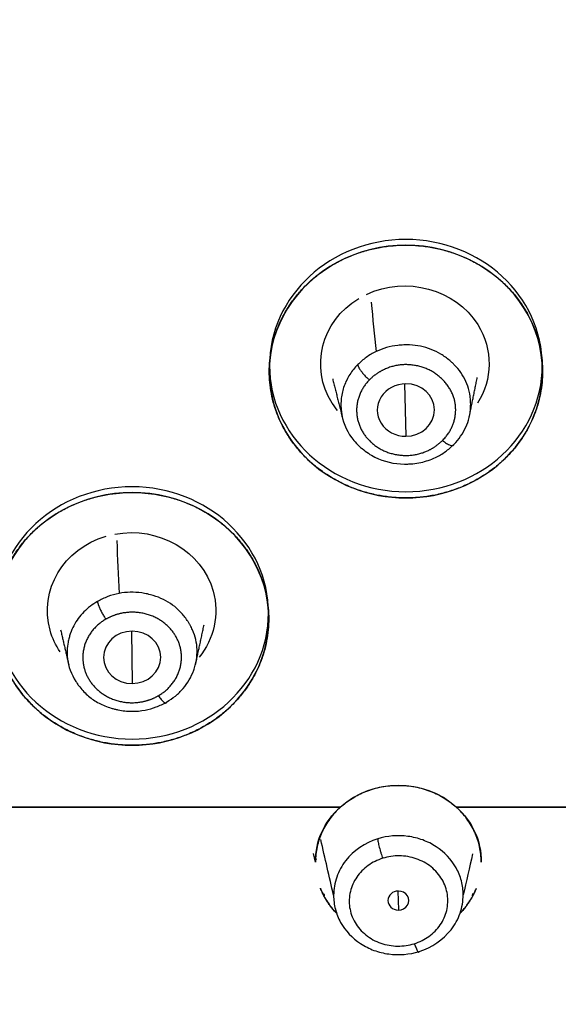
# Model space of a CAD drawing. Header units: millimetres. Extents: x 8883 to 11259, y -10160 to -6800.
# Drawn here: x 9738.16 to 9748.52, y -8405.76 to -8386.65 of the extents above; entities that cross this region are included whole.
import ezdxf

# ---------------------------------------------------------------- set-up
doc = ezdxf.new("R2010")
doc.units = ezdxf.units.MM
doc.layers.add('DIM', color=5, linetype='Continuous', lineweight=13)
doc.styles.add('ARIAL', font='arial.ttf')
doc.dimstyles.get("Standard").update_dxf_attribs({"dimtxt": 15, "dimasz": 15, "dimexe": 0.18, "dimexo": 0.0625, "dimgap": 4, "dimtad": 0, "dimdec": 1, "dimdsep": 46, "dimtxsty": 'ARIAL', "dimcen": 0, "dimclrd": 5, "dimclre": 5, "dimclrt": 5, "dimadec": 0, "dimazin": 0, "dimtfac": 1, "dimtdec": 1, "dimtofl": 0, "dimtmove": 0, "dimatfit": 3, "dimfxl": 1, "dimtolj": 1, "dimtzin": 0, "dimarcsym": 0})

# ---------------------------------------------------------------- blocks, each defined once
blk = doc.blocks.new('*D185')
at = {"layer": 'Defpoints', "color": 0, "transparency": 16777216}
for p in [(9678.596, -7626.145), (9989.37, -9683.127), (10114.894, -9683.127)]:
    blk.add_point(p, dxfattribs=at)
at = {"layer": 'DIM', "color": 5, "lineweight": -2, "transparency": 16777216}
for p, q in [((9678.658, -7626.145), (10115.074, -7626.145)), ((10114.894, -7644.145), (10114.894, -8614.508)), ((10114.894, -9665.127), (10114.894, -8694.764)), ((9989.433, -9683.127), (10115.074, -9683.127))]:
    blk.add_line(p, q, dxfattribs=at)
at = {"layer": 'DIM', "color": 5, "transparency": 16777216}
for points in [[(10111.894, -7644.145), (10117.894, -7644.145), (10114.894, -7626.145)], [(10111.894, -9665.127), (10117.894, -9665.127), (10114.894, -9683.127)]]:
    blk.add_solid(points, dxfattribs=at)
at = {"layer": 'DIM', "color": 5, "transparency": 16777216, "insert": (10114.894, -8654.636), "char_height": 18, "attachment_point": 5, "rotation": 90, "style": 'ARIAL'}
blk.add_mtext('\\A1;(2280)', dxfattribs=at)

msp = doc.modelspace()

# ---------------------------------------------------------------- linework, layer by layer
at = {"linetype": 'Continuous', "lineweight": 13}
for p, q in [((9745.558, -8393.649), (9745.586, -8394.658)), ((9740.303, -8398.408), (9740.317, -8399.415)), ((9745.432, -8403.407), (9745.441, -8403.772))]:
    msp.add_line(p, q, dxfattribs=at)
at = {"linetype": 'Continuous', "lineweight": 18}
for p, q in [((9736.305, -8401.793), (9744.327, -8401.793)), ((9744.327, -8401.793), (9737.447, -8401.793)), ((9754.474, -8401.793), (9746.556, -8401.793)), ((9746.556, -8401.793), (9754.472, -8401.793)), ((9743.846, -8402.849), (9743.809, -8402.688))]:
    msp.add_line(p, q, dxfattribs=at)
for centre, major_axis, ratio, start_param, end_param in [((9745.586, -8393.412), (2.63, 0), 0.924527, 0, 3.141593), ((9745.586, -8393.412), (2.63, 0), 0.924527, 3.141593, 6.283185), ((9745.586, -8394.153), (-0.55, -0.012), 0.917816, 4.692036, 7.833629), ((9745.586, -8394.153), (-0.55, -0.012), 0.917816, 1.550602, 4.69188), ((9740.317, -8398.171), (2.63, 0), 0.924527, 0, 3.141593), ((9740.317, -8398.171), (2.63, 0), 0.924527, 3.141593, 6.283185), ((9740.317, -8398.911), (-0.55, -0.006), 0.916118, 4.702397, 7.843987), ((9740.317, -8398.911), (-0.55, -0.006), 0.916118, 1.560804, 4.702394), ((9745.441, -8402.849), (1.595, 0), 0.924527, 0.797396, 2.344197), ((9745.441, -8403.59), (-0.2, -0.004), 0.91438, 4.692785, 7.834377), ((9745.441, -8403.59), (-0.2, -0.004), 0.91438, 1.551192, 4.692785)]:
    msp.add_ellipse(centre, major_axis=major_axis, ratio=ratio, start_param=start_param, end_param=end_param, dxfattribs=at)
for points, weights in [([(9742.956, -8393.412), (9742.956, -8390.98), (9745.586, -8390.98), (9748.217, -8390.98), (9748.217, -8393.412)], [1, 0.70710715873, 1, 0.70710715873, 1]), ([(9748.217, -8393.412), (9748.217, -8395.844), (9745.586, -8395.844), (9742.956, -8395.844), (9742.956, -8393.412)], [1, 0.707106907034, 1, 0.707106781187, 1]), ([(9744.884, -8393.572), (9744.352, -8394.113), (9744.834, -8394.688), (9745.316, -8395.263), (9746.021, -8394.929)], [1, 0.76797516419, 1, 0.76797516419, 1]), ([(9737.686, -8398.171), (9737.686, -8395.739), (9740.317, -8395.739), (9742.947, -8395.739), (9742.947, -8398.171)], [1, 0.707106781187, 1, 0.707106781187, 1]), ([(9740.823, -8399.649), (9741.493, -8399.261), (9741.199, -8398.588), (9740.904, -8397.915), (9740.128, -8398.061)], [1, 0.768046369619, 1, 0.768046369619, 1]), ([(9742.947, -8398.171), (9742.947, -8400.603), (9740.317, -8400.603), (9737.686, -8400.603), (9737.686, -8398.171)], [1, 0.707106781187, 1, 0.707106781187, 1]), ([(9739.811, -8398.178), (9739.141, -8398.566), (9739.436, -8399.239), (9739.731, -8399.912), (9740.507, -8399.766)], [1, 0.768061488097, 1, 0.768061488097, 1])]:
    msp.add_rational_spline(points, weights, degree=2, knots=[0, 0, 0, 0.5, 0.5, 1, 1, 1], dxfattribs=at)
for points, degree, knots in [([(9748.212, -8393.298), (9748.212, -8391.961), (9747.03, -8390.871), (9744.142, -8390.871), (9742.961, -8391.955), (9742.961, -8393.298)], 3, [0, 0, 0, 0, 0.5, 0.5, 1, 1, 1, 1]), ([(9744.826, -8391.928), (9745.592, -8391.565), (9746.539, -8391.824), (9747.27, -8392.99), (9747.252, -8393.567), (9746.966, -8394.02)], 3, [0, 0, 0, 0, 0.588192, 0.588192, 1, 1, 1, 1]), ([(9744.271, -8394.164), (9744.234, -8394.118), (9744.198, -8394.069), (9743.733, -8393.333), (9743.952, -8392.447), (9744.678, -8392.007)], 3, [0, 0, 0, 0, 0.069416, 0.069416, 1, 1, 1, 1]), ([(9742.961, -8393.298), (9742.961, -8394.635), (9744.142, -8395.725), (9747.03, -8395.726), (9748.212, -8394.642), (9748.212, -8393.298)], 3, [0, 0, 0, 0, 0.5, 0.5, 1, 1, 1, 1]), ([(9746.291, -8394.738), (9746.524, -8394.502), (9746.543, -8394.194), (9746.561, -8393.882), (9746.13, -8393.37), (9745.794, -8393.301), (9745.461, -8393.233), (9745.153, -8393.38)], 2, [0, 0, 0, 0.25, 0.25, 0.5, 0.75, 0.75, 1, 1, 1]), ([(9746.51, -8394.813), (9746.557, -8394.765), (9746.6, -8394.713), (9746.677, -8394.604), (9746.71, -8394.546), (9746.766, -8394.425), (9746.788, -8394.362), (9746.819, -8394.231), (9746.829, -8394.163), (9746.833, -8394.077), (9746.833, -8394.06), (9746.833, -8394.025), (9746.833, -8394.008), (9746.83, -8393.956), (9746.821, -8393.853), (9746.769, -8393.628), (9746.671, -8393.456), (9746.583, -8393.352)], 3, [0, 0, 0, 0, 0.125, 0.125, 0.25, 0.25, 0.375, 0.375, 0.5, 0.5, 0.53125, 0.53125, 0.5625, 0.5625, 0.625, 0.75, 1, 1, 1, 1]), ([(9744.344, -8394.178), (9744.365, -8394.366), (9744.448, -8394.577), (9744.617, -8394.777), (9744.678, -8394.838), (9744.706, -8394.863), (9744.725, -8394.88), (9744.735, -8394.888), (9744.822, -8394.961), (9745.069, -8395.124), (9745.354, -8395.191), (9745.588, -8395.192), (9745.614, -8395.192), (9745.667, -8395.19), (9745.693, -8395.188), (9745.771, -8395.18), (9745.822, -8395.172), (9745.972, -8395.14), (9746.067, -8395.108), (9746.156, -8395.066)], 3, [0, 0, 0, 0, 0.25, 0.3125, 0.34375, 0.359375, 0.359375, 0.375, 0.375, 0.5, 0.75, 0.75, 0.78125, 0.78125, 0.8125, 0.8125, 0.875, 0.875, 1, 1, 1, 1]), ([(9746.156, -8395.066), (9746.223, -8395.033), (9746.287, -8394.996), (9746.405, -8394.911), (9746.46, -8394.864), (9746.51, -8394.813)], 3, [0, 0, 0, 0, 0.5, 0.5, 1, 1, 1, 1]), ([(9742.942, -8398.056), (9742.942, -8396.719), (9741.761, -8395.63), (9738.873, -8395.629), (9737.692, -8396.713), (9737.692, -8398.056)], 3, [0, 0, 0, 0, 0.5, 0.5, 1, 1, 1, 1]), ([(9739.983, -8396.541), (9740.827, -8396.383), (9741.663, -8396.87), (9742.004, -8398.092), (9741.89, -8398.556), (9741.606, -8398.909)], 3, [0, 0, 0, 0, 0.628054, 0.628054, 1, 1, 1, 1]), ([(9738.933, -8398.806), (9738.847, -8398.68), (9738.781, -8398.541), (9738.521, -8397.622), (9738.991, -8396.823), (9739.817, -8396.581)], 3, [0, 0, 0, 0, 0.163989, 0.163989, 1, 1, 1, 1]), ([(9737.692, -8398.056), (9737.692, -8399.394), (9738.873, -8400.483), (9741.761, -8400.484), (9742.942, -8399.4), (9742.942, -8398.056)], 3, [0, 0, 0, 0, 0.5, 0.5, 1, 1, 1, 1]), ([(9740.981, -8399.771), (9741.04, -8399.737), (9741.097, -8399.698), (9741.203, -8399.612), (9741.252, -8399.565), (9741.341, -8399.462), (9741.381, -8399.406), (9741.449, -8399.288), (9741.479, -8399.226), (9741.508, -8399.144), (9741.513, -8399.127), (9741.523, -8399.094), (9741.528, -8399.077), (9741.541, -8399.026), (9741.562, -8398.926), (9741.578, -8398.696), (9741.534, -8398.507), (9741.48, -8398.384), (9741.48, -8398.384)], 3, [0, 0, 0, 0, 0.125, 0.125, 0.25, 0.25, 0.375, 0.375, 0.5, 0.5, 0.53125, 0.53125, 0.5625, 0.5625, 0.625, 0.75, 1, 1, 1, 1, 1]), ([(9739.072, -8398.935), (9739.09, -8399.087), (9739.144, -8399.235), (9739.246, -8399.395), (9739.258, -8399.413), (9739.282, -8399.448), (9739.32, -8399.498), (9739.415, -8399.607), (9739.57, -8399.737), (9739.752, -8399.833), (9739.894, -8399.883), (9739.968, -8399.903), (9740, -8399.911), (9740.022, -8399.916), (9740.033, -8399.918), (9740.133, -8399.939), (9740.221, -8399.948), (9740.396, -8399.95), (9740.482, -8399.942), (9740.565, -8399.926)], 3, [0, 0, 0, 0, 0.25, 0.25, 0.28125, 0.28125, 0.3125, 0.375, 0.5, 0.625, 0.6875, 0.71875, 0.734375, 0.734375, 0.75, 0.75, 0.875, 0.875, 1, 1, 1, 1]), ([(9740.565, -8399.926), (9740.64, -8399.912), (9740.712, -8399.891), (9740.851, -8399.839), (9740.918, -8399.807), (9740.981, -8399.771)], 3, [0, 0, 0, 0, 0.5, 0.5, 1, 1, 1, 1]), ([(9744.327, -8401.793), (9744.251, -8401.862), (9744.183, -8401.938), (9744.063, -8402.1), (9744.012, -8402.186), (9743.93, -8402.367), (9743.899, -8402.461), (9743.857, -8402.653), (9743.846, -8402.751), (9743.846, -8402.849)], 3, [0, 0, 0, 0, 0.25, 0.25, 0.5, 0.5, 0.75, 0.75, 1, 1, 1, 1]), ([(9747.036, -8402.849), (9747.036, -8402.751), (9747.026, -8402.653), (9746.984, -8402.461), (9746.952, -8402.367), (9746.87, -8402.186), (9746.819, -8402.1), (9746.7, -8401.938), (9746.631, -8401.862), (9746.556, -8401.793)], 3, [0, 0, 0, 0, 0.25, 0.25, 0.5, 0.5, 0.75, 0.75, 1, 1, 1, 1]), ([(9743.941, -8403.355), (9743.947, -8403.372), (9743.954, -8403.388), (9744, -8403.493), (9744.049, -8403.579), (9744.151, -8403.721), (9744.199, -8403.778), (9744.253, -8403.833)], 3, [0, 0, 0, 0, 0.09484, 0.09484, 0.617374, 0.617374, 1, 1, 1, 1]), ([(9744.248, -8403.831), (9744.246, -8403.829), (9744.206, -8403.786), (9744.159, -8403.73), (9744.111, -8403.664), (9744.088, -8403.631), (9744.067, -8403.599), (9744.046, -8403.566), (9744.027, -8403.533), (9744.008, -8403.5), (9743.991, -8403.466), (9743.974, -8403.432), (9743.959, -8403.398), (9743.948, -8403.372), (9743.942, -8403.358), (9743.941, -8403.355)], 3, [0, 0, 0, 0, 0.01455, 0.308535, 0.377812, 0.446604, 0.514954, 0.582904, 0.650494, 0.717771, 0.784776, 0.851555, 0.918153, 0.984616, 1, 1, 1, 1]), ([(9746.637, -8403.825), (9746.688, -8403.773), (9746.734, -8403.718), (9746.834, -8403.579), (9746.883, -8403.493), (9746.929, -8403.389), (9746.935, -8403.374), (9746.941, -8403.358)], 3, [0, 0, 0, 0, 0.373428, 0.373428, 0.908617, 0.908617, 1, 1, 1, 1]), ([(9746.94, -8403.358), (9746.94, -8403.359), (9746.938, -8403.364), (9746.933, -8403.376), (9746.926, -8403.392), (9746.919, -8403.407), (9746.912, -8403.423), (9746.905, -8403.439), (9746.897, -8403.455), (9746.889, -8403.471), (9746.881, -8403.486), (9746.873, -8403.502), (9746.865, -8403.517), (9746.856, -8403.533), (9746.847, -8403.548), (9746.838, -8403.563), (9746.829, -8403.578), (9746.819, -8403.594), (9746.809, -8403.609), (9746.799, -8403.624), (9746.789, -8403.639), (9746.779, -8403.654), (9746.768, -8403.669), (9746.757, -8403.683), (9746.746, -8403.698), (9746.721, -8403.731), (9746.687, -8403.773), (9746.654, -8403.81), (9746.641, -8403.824)], 3, [0, 0, 0, 0, 0.002703, 0.034172, 0.065664, 0.097183, 0.128735, 0.160324, 0.191954, 0.22363, 0.255355, 0.287135, 0.318974, 0.350876, 0.382845, 0.414886, 0.447004, 0.479201, 0.511483, 0.543853, 0.576317, 0.608877, 0.641538, 0.674304, 0.707179, 0.740166, 0.894945, 1, 1, 1, 1]), ([(9744.195, -8403.488), (9744.195, -8403.579), (9744.206, -8403.67), (9744.24, -8403.801), (9744.254, -8403.845), (9744.288, -8403.929), (9744.388, -8404.136), (9744.587, -8404.347), (9744.795, -8404.469), (9744.881, -8404.512), (9744.926, -8404.532), (9745.063, -8404.582), (9745.351, -8404.652), (9745.654, -8404.629), (9745.841, -8404.571)], 3, [0, 0, 0, 0, 0.125, 0.125, 0.1875, 0.1875, 0.25, 0.5, 0.5625, 0.5625, 0.625, 0.625, 0.75, 1, 1, 1, 1]), ([(9745.841, -8404.571), (9746.086, -8404.494), (9746.359, -8404.306), (9746.528, -8404.052), (9746.586, -8403.946), (9746.659, -8403.78), (9746.689, -8403.601), (9746.689, -8403.482)], 3, [0, 0, 0, 0, 0.5, 0.625, 0.625, 0.75, 1, 1, 1, 1])]:
    msp.add_open_spline(points, degree=degree, knots=knots, dxfattribs=at)
for points, degree in [([(9744.916, -8392.08), (9744.949, -8392.396), (9744.982, -8392.712), (9745.015, -8393.029)], 3), ([(9746.806, -8394.285), (9746.96, -8393.525)], 1), ([(9744.177, -8393.553), (9744.367, -8394.316)], 1), ([(9740.02, -8396.662), (9740.036, -8397.003), (9740.051, -8397.343), (9740.067, -8397.683)], 3), ([(9741.539, -8399.051), (9741.702, -8398.284)], 1), ([(9738.94, -8398.38), (9739.098, -8399.058)], 1), ([(9744.327, -8401.793), (9742.034, -8401.793), (9739.741, -8401.793), (9737.447, -8401.793)], 3), ([(9743.846, -8402.849), (9743.846, -8402.434), (9744.006, -8402.083), (9744.327, -8401.793)], 3), ([(9754.474, -8401.793), (9751.834, -8401.793), (9749.195, -8401.793), (9746.556, -8401.793)], 3), ([(9746.556, -8401.793), (9746.876, -8402.083), (9747.036, -8402.436), (9747.036, -8402.849)], 3), ([(9743.854, -8402.782), (9743.858, -8402.801)], 1), ([(9745.141, -8402.777), (9745.036, -8402.81), (9744.85, -8402.902), (9744.624, -8403.131), (9744.499, -8403.41), (9744.484, -8403.724), (9744.589, -8404.02), (9744.806, -8404.268), (9745.094, -8404.427), (9745.433, -8404.484), (9745.643, -8404.453), (9745.748, -8404.421)], 3), ([(9745.748, -8404.421), (9745.853, -8404.387), (9746.039, -8404.295), (9746.265, -8404.066), (9746.39, -8403.787), (9746.405, -8403.474), (9746.3, -8403.177), (9746.083, -8402.929), (9745.795, -8402.77), (9745.457, -8402.713), (9745.246, -8402.744), (9745.141, -8402.777)], 3), ([(9744.007, -8403.458), (9744.017, -8403.502)], 1), ([(9746.866, -8403.502), (9746.876, -8403.456)], 1)]:
    msp.add_open_spline(points, degree=degree, dxfattribs=at)
at = {"linetype": 'Continuous', "lineweight": 13}
for points, knots in [([(9746.583, -8393.352), (9746.561, -8393.326), (9746.525, -8393.287), (9746.487, -8393.25), (9746.46, -8393.226), (9746.446, -8393.214), (9746.377, -8393.155), (9746.203, -8393.03), (9745.944, -8392.93), (9745.694, -8392.9), (9745.582, -8392.9), (9745.525, -8392.902), (9745.506, -8392.903), (9745.468, -8392.906), (9745.45, -8392.907), (9745.357, -8392.918), (9745.284, -8392.932), (9745.145, -8392.972), (9745.078, -8392.997), (9745.014, -8393.027)], [0, 0, 0, 0, 0.0625, 0.09375, 0.09375, 0.125, 0.125, 0.25, 0.5, 0.625, 0.6875, 0.6875, 0.71875, 0.71875, 0.75, 0.75, 0.875, 0.875, 1, 1, 1, 1]), ([(9745.014, -8393.027), (9744.947, -8393.059), (9744.883, -8393.097), (9744.765, -8393.182), (9744.71, -8393.229), (9744.66, -8393.28)], [0, 0, 0, 0, 0.5, 0.5, 1, 1, 1, 1]), ([(9744.66, -8393.28), (9744.602, -8393.338), (9744.551, -8393.402), (9744.463, -8393.538), (9744.426, -8393.611), (9744.371, -8393.764), (9744.352, -8393.844), (9744.339, -8393.968), (9744.336, -8394.01), (9744.337, -8394.073), (9744.337, -8394.095), (9744.34, -8394.137), (9744.341, -8394.158), (9744.344, -8394.178)], [0, 0, 0, 0, 0.25, 0.25, 0.5, 0.5, 0.75, 0.75, 0.875, 0.875, 0.9375, 0.9375, 1, 1, 1, 1]), ([(9746.291, -8394.738), (9746.303, -8394.748), (9746.316, -8394.758), (9746.342, -8394.777), (9746.355, -8394.786), (9746.381, -8394.803), (9746.394, -8394.81), (9746.418, -8394.822), (9746.429, -8394.827), (9746.451, -8394.835), (9746.46, -8394.837), (9746.477, -8394.839), (9746.484, -8394.838), (9746.496, -8394.835), (9746.5, -8394.832), (9746.507, -8394.824), (9746.509, -8394.819), (9746.51, -8394.813)], [0, 0, 0, 0, 0.125, 0.125, 0.25, 0.25, 0.375, 0.375, 0.5, 0.5, 0.625, 0.625, 0.75, 0.75, 0.875, 0.875, 1, 1, 1, 1]), ([(9740.067, -8397.682), (9739.992, -8397.696), (9739.92, -8397.716), (9739.781, -8397.769), (9739.714, -8397.8), (9739.651, -8397.837)], [0, 0, 0, 0, 0.5, 0.5, 1, 1, 1, 1]), ([(9741.48, -8398.384), (9741.466, -8398.353), (9741.444, -8398.308), (9741.417, -8398.263), (9741.399, -8398.233), (9741.389, -8398.218), (9741.34, -8398.144), (9741.209, -8397.98), (9740.99, -8397.819), (9740.758, -8397.729), (9740.65, -8397.701), (9740.595, -8397.688), (9740.576, -8397.685), (9740.539, -8397.678), (9740.521, -8397.675), (9740.428, -8397.662), (9740.354, -8397.658), (9740.208, -8397.661), (9740.137, -8397.668), (9740.067, -8397.682)], [0, 0, 0, 0, 0.0625, 0.09375, 0.09375, 0.125, 0.125, 0.25, 0.5, 0.625, 0.6875, 0.6875, 0.71875, 0.71875, 0.75, 0.75, 0.875, 0.875, 1, 1, 1, 1]), ([(9739.651, -8397.837), (9739.603, -8397.865), (9739.557, -8397.895), (9739.469, -8397.962), (9739.427, -8397.998), (9739.35, -8398.076), (9739.314, -8398.118), (9739.249, -8398.206), (9739.22, -8398.253), (9739.168, -8398.351), (9739.146, -8398.402), (9739.123, -8398.469), (9739.119, -8398.482), (9739.11, -8398.509), (9739.107, -8398.523), (9739.096, -8398.564), (9739.064, -8398.699), (9739.059, -8398.832), (9739.072, -8398.935)], [0, 0, 0, 0, 0.125, 0.125, 0.25, 0.25, 0.375, 0.375, 0.5, 0.5, 0.625, 0.625, 0.65625, 0.65625, 0.6875, 0.6875, 0.75, 1, 1, 1, 1]), ([(9740.823, -8399.649), (9740.832, -8399.662), (9740.841, -8399.675), (9740.86, -8399.7), (9740.869, -8399.712), (9740.888, -8399.734), (9740.897, -8399.744), (9740.915, -8399.761), (9740.923, -8399.768), (9740.938, -8399.78), (9740.945, -8399.785), (9740.957, -8399.79), (9740.962, -8399.791), (9740.971, -8399.79), (9740.974, -8399.788), (9740.979, -8399.781), (9740.98, -8399.776), (9740.981, -8399.771)], [0, 0, 0, 0, 0.125, 0.125, 0.25, 0.25, 0.375, 0.375, 0.5, 0.5, 0.625, 0.625, 0.75, 0.75, 0.875, 0.875, 1, 1, 1, 1]), ([(9745.043, -8402.403), (9744.798, -8402.48), (9744.526, -8402.667), (9744.357, -8402.921), (9744.299, -8403.026), (9744.274, -8403.081), (9744.216, -8403.251), (9744.196, -8403.37), (9744.195, -8403.488)], [0, 0, 0, 0, 0.5, 0.625, 0.625, 0.75, 0.75, 1, 1, 1, 1]), ([(9746.689, -8403.482), (9746.689, -8403.391), (9746.678, -8403.301), (9746.643, -8403.17), (9746.629, -8403.127), (9746.594, -8403.042), (9746.494, -8402.836), (9746.295, -8402.626), (9746.087, -8402.505), (9746.001, -8402.461), (9745.957, -8402.442), (9745.82, -8402.392), (9745.532, -8402.322), (9745.229, -8402.345), (9745.043, -8402.403)], [0, 0, 0, 0, 0.125, 0.125, 0.1875, 0.1875, 0.25, 0.5, 0.5625, 0.5625, 0.625, 0.625, 0.75, 1, 1, 1, 1]), ([(9745.043, -8402.403), (9745.044, -8402.411), (9745.045, -8402.43), (9745.052, -8402.467), (9745.061, -8402.513), (9745.074, -8402.565), (9745.09, -8402.621), (9745.112, -8402.696), (9745.13, -8402.747), (9745.141, -8402.777)], [0, 0, 0, 0, 0.124712, 0.249753, 0.374794, 0.499835, 0.624876, 0.749918, 1, 1, 1, 1]), ([(9745.748, -8404.421), (9745.759, -8404.449), (9745.776, -8404.492), (9745.797, -8404.538), (9745.812, -8404.564), (9745.824, -8404.581), (9745.833, -8404.587), (9745.839, -8404.584), (9745.841, -8404.576), (9745.841, -8404.571)], [0, 0, 0, 0, 0.250088, 0.375133, 0.500177, 0.625221, 0.750265, 0.87531, 1, 1, 1, 1])]:
    msp.add_open_spline(points, degree=3, knots=knots, dxfattribs=at)
for points, weights in [([(9744.66, -8393.28), (9744.68, -8393.403), (9744.884, -8393.572)], [0.994224899265, 0.735062045395, 0.999981756817]), ([(9739.651, -8397.837), (9739.665, -8397.965), (9739.811, -8398.178)], [0.994234637612, 0.73502278952, 0.999974419708])]:
    msp.add_rational_spline(points, weights, degree=2, dxfattribs=at)
at = {"linetype": 'Continuous', "lineweight": 18}
for points, weights in [([(9745.154, -8393.381), (9745, -8393.454), (9744.884, -8393.572)], [1, 0.983816326448, 1]), ([(9746.021, -8394.929), (9746.174, -8394.856), (9746.291, -8394.738)], [1, 0.983814941535, 1]), ([(9740.128, -8398.061), (9739.958, -8398.093), (9739.811, -8398.178)], [1, 0.983791097702, 1]), ([(9740.507, -8399.766), (9740.676, -8399.734), (9740.823, -8399.649)], [1, 0.983781079469, 1]), ([(9744.327, -8401.793), (9745.441, -8400.788), (9746.556, -8401.793)], [1, 0.715539586568, 1])]:
    msp.add_rational_spline(points, weights, degree=2, dxfattribs=at)
at = {"linetype": 'Continuous', "lineweight": 13}
for points in [[(9744.194, -8403.488), (9744.112, -8403.132), (9744.03, -8402.775), (9743.948, -8402.418)], [(9746.871, -8402.694), (9746.811, -8402.957), (9746.751, -8403.219), (9746.69, -8403.482)]]:
    msp.add_open_spline(points, degree=3, dxfattribs=at)

# ---------------------------------------------------------------- dimensions: what is measured, and where the dimension line sits
at = {"layer": 'DIM', "color": 3}
dim = msp.add_linear_dim(base=(10114.894, -9683.127), p1=(9678.596, -7626.145), p2=(9989.37, -9683.127), angle=90, text='(2280)', dimstyle='Standard', override={"dimtxt": 18, "dimasz": 18, "dimgap": 5}, dxfattribs=at)
dim.commit()
dim.dimension.update_dxf_attribs({"geometry": '*D185', "text_midpoint": (10114.894, -8654.636)})

doc.saveas('drawing.dxf')
